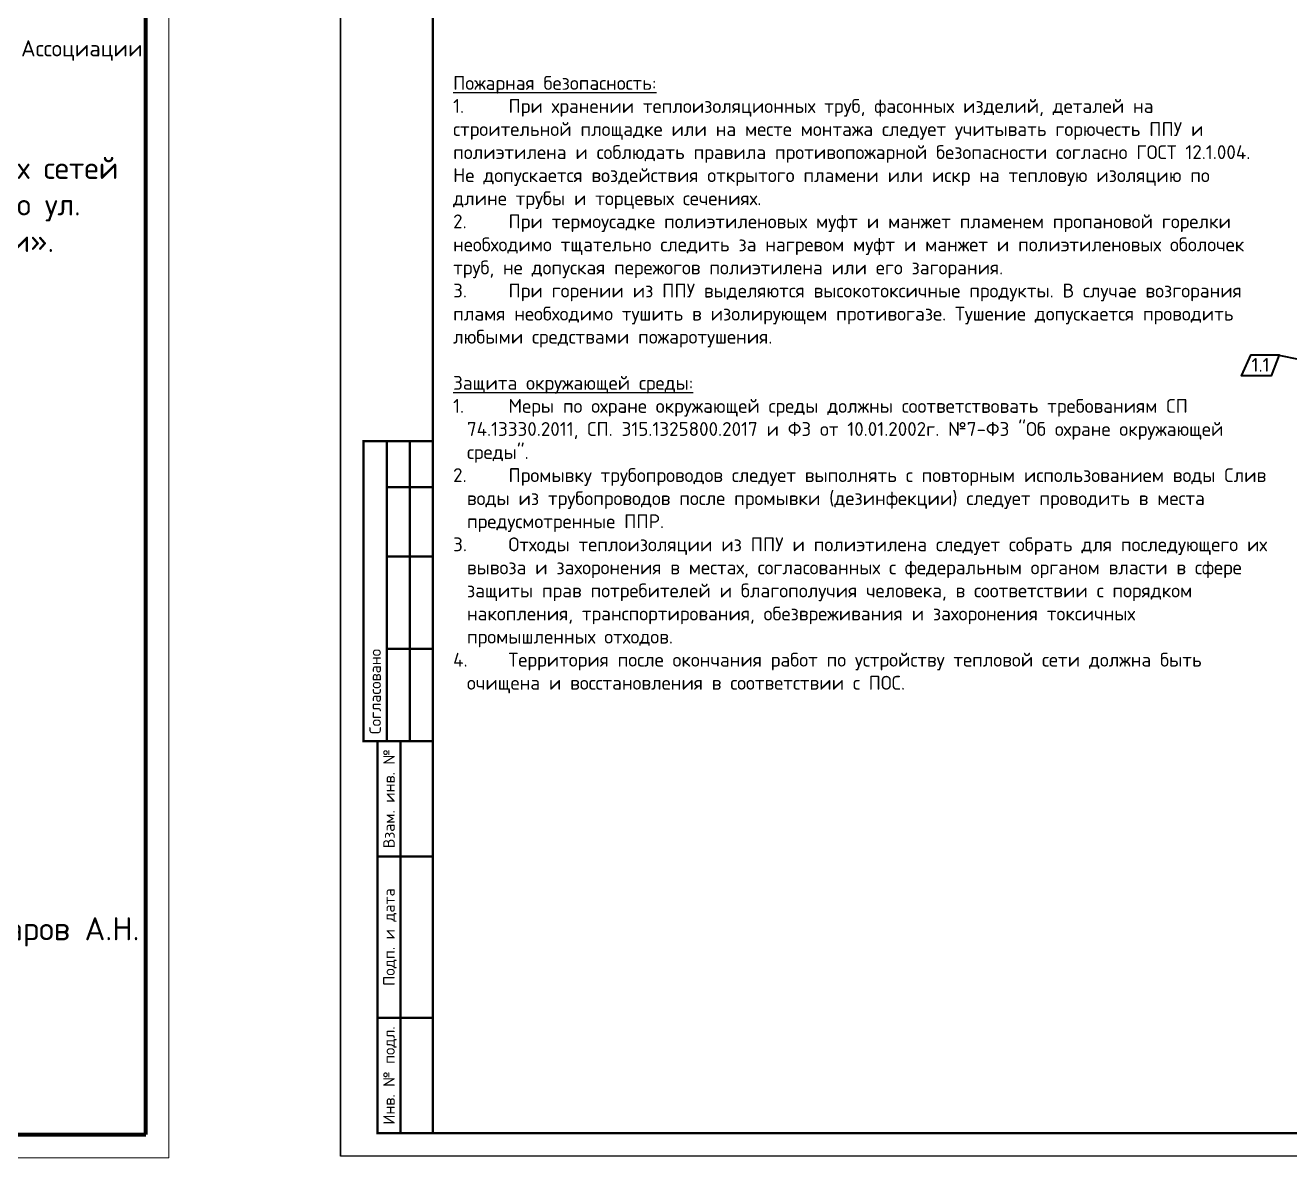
# Model space of a CAD drawing. Header units: metres. Extents: x 1642 to 8476, y 831 to 5441.
# Drawn here: x 2169.3 to 2443.3, y 1179 to 1424.5 of the extents above; entities that cross this region are included whole.
import ezdxf
from ezdxf.enums import TextEntityAlignment as Align

# ---------------------------------------------------------------- set-up
doc = ezdxf.new("R2010")
doc.units = ezdxf.units.M
for name, color, linetype, lineweight in [('Основной', 1, 'Continuous', 60), ('Размер 3.5', 250, 'Continuous', 35), ('Размерный', 4, 'Continuous', 30), ('Размеры на чертеже', 250, 'Continuous', 25)]:
    doc.layers.add(name, color=color, linetype=linetype, lineweight=lineweight)
doc.styles.add('-ISOCPEUR-', font='isocpeur.ttf')
doc.styles.get("Standard").update_dxf_attribs({"font": 'arial.ttf'})

# ---------------------------------------------------------------- blocks, each defined once
blk = doc.blocks.new('*U330')
blk.add_lwpolyline([(0, 123), (594, 123), (594, -297), (0, -297)], close=True)
at = {"const_width": 0.5}
blk.add_lwpolyline([(20, 118), (589, 118), (589, -292), (20, -292)], close=True, dxfattribs=at)
for points in [[(20, -207), (5, -207), (5, -142), (20, -142)], [(10, -142), (10, -207)], [(15, -142), (15, -207)], [(10, -152), (20, -152)], [(10, -167), (20, -167)], [(10, -187), (20, -187)], [(20, -292), (8, -292), (8, -207), (20, -207)], [(13, -207), (13, -292)], [(8, -232), (20, -232)], [(8, -267), (20, -267)]]:
    blk.add_lwpolyline(points, dxfattribs=at)
at = {"style": '-ISOCPEUR-'}
blk.add_text('Согласовано', height=2.5, rotation=90, dxfattribs=at).set_placement((7.5, -205.5), align=Align.MIDDLE_LEFT)
for s, p in [('Взам. инв. №', (10.5, -219.5)), ('Подп. и дата', (10.5, -249.5)), ('Инв. № подл.', (10.5, -279.5))]:
    blk.add_text(s, height=2.5, rotation=90, dxfattribs=at).set_placement(p, align=Align.MIDDLE_CENTER)
blk.add_attdef('РАЗРАБОТАЛ', text='', height=2.5).set_placement((424.5, -264.22), align=Align.MIDDLE_LEFT)
at = {"flags": 8}
for tag, height, p in [('ДАТА', 2.5, (464.07, -264.4)), ('ЛИСТ', 3, (560.39, -271.92)), ('ЛИСТОВ', 3, (577.89, -271.92))]:
    blk.add_attdef(tag, text='', height=height, dxfattribs=at).set_placement(p, align=Align.MIDDLE_CENTER)
blk.add_attdef('ПРОВЕРИЛ', (424.75, -270.73), '', height=2.5)
for tag, p in [('ТЕПЛОВЫЕ_СЕТИ_001', (489.41, -270.98)), ('ИМЯ_ЧЕРТЕЖА_001', (492.54, -284.68))]:
    blk.add_attdef(tag, p, '', height=3, dxfattribs=at)
at = {"style": '-ISOCPEUR-', "flags": 8}
blk.add_attdef('ФОРМАТ', text='', height=3, dxfattribs=at).set_placement((554.97, -294.75), align=Align.MIDDLE_CENTER)

msp = doc.modelspace()

# ---------------------------------------------------------------- linework, layer by layer
at = {"color": 18, "lineweight": 35, "true_color": 0x000000}
msp.add_line((2440.97, 1352.995), (2445.248, 1352.149), dxfattribs=at)
msp.add_lwpolyline([(2434.927, 1353.076), (2441.05, 1353.048), (2439.313, 1348.521), (2432.886, 1348.507), (2434.927, 1353.117)], dxfattribs=at)
at = {"layer": 'Основной', "color": 7, "lineweight": 70}
for p, q in [((2195.37, 1184.031), (2195.37, 1471.031)), ((2010.37, 1184.031), (2195.37, 1184.031))]:
    msp.add_line(p, q, dxfattribs=at)
at = {"layer": 'Размер 3.5', "lineweight": 25}
msp.add_line((2237.597, 1476.353), (2237.597, 1179.353), dxfattribs=at)
at = {"layer": 'Размерный', "color": 7, "lineweight": 20}
for p, q in [((2200.37, 1476.031), (2200.37, 1179.031)), ((2200.37, 1179.031), (1990.37, 1179.031))]:
    msp.add_line(p, q, dxfattribs=at)

# ---------------------------------------------------------------- block references
at = {"layer": 'Размеры на чертеже', "lineweight": 90}
msp.add_blockref('*U330', (2237.597, 1476.353), dxfattribs=at)

# ---------------------------------------------------------------- texts
at = {"layer": 'Размер 3.5', "lineweight": 25, "insert": (2261.992, 1413.506), "char_height": 3, "width": 176.17786, "attachment_point": 1, "style": '-ISOCPEUR-'}
msp.add_mtext('\\pi-3,l3;{\\LПожарная безопасность:} \\P\\pi0,l0;1.^IПри хранении теплоизоляционных труб, фасонных изделий, деталей на строительной площадке или на месте монтажа следует учитывать горючесть ППУ и полиэтилена и соблюдать правила противопожарной безопасности согласно ГОСТ 12.1.004. Не допускается воздействия открытого пламени или искр на тепловую изоляцию по длине трубы и торцевых сечениях.\\P2.^IПри термоусадке полиэтиленовых муфт и манжет пламенем пропановой горелки необходимо тщательно следить за нагревом муфт и манжет и полиэтиленовых оболочек труб, не допуская пережогов полиэтилена или его загорания.\\P3.^IПри горении из ППУ выделяются высокотоксичные продукты. В случае возгорания пламя необходимо тушить в изолирующем противогазе. Тушение допускается проводить любыми средствами пожаротушения.\\P\\pi-3,l3;\\P{\\LЗащита окружающей среды:\\P\\pi0,l0;}1.^IМеры по охране окружающей среды должны соответствовать требованиям СП 74.13330.2011, СП. 315.1325800.2017 и ФЗ от 10.01.2002г. №7-ФЗ "Об охране окружающей среды".\\P2.^IПромывку трубопроводов следует выполнять с повторным использованием воды Слив воды из трубопроводов после промывки (дезинфекции) следует проводить в места предусмотренные ППР. \\P3.^IОтходы теплоизоляции из ППУ и полиэтилена следует собрать для последующего их вывоза и захоронения в местах, согласованных с федеральным органом власти в сфере защиты прав потребителей и благополучия человека, в соответствии с порядком накопления, транспортирования, обезвреживания и захоронения токсичных промышленных отходов.  \\P4.^IТерритория после окончания работ по устройству тепловой сети должна быть очищена и восстановления в соответствии с ПОС.  ', dxfattribs=at)
at = {"layer": 'Размерный', "color": 0, "style": '-ISOCPEUR-'}
msp.add_text('1.1', height=3, dxfattribs=at).set_placement((2435.057, 1349.398))
at = {"layer": 'Размерный', "color": 7, "lineweight": 30, "insert": (2010.37, 1421.26), "char_height": 3.5, "attachment_point": 1, "style": '-ISOCPEUR-'}
msp.add_mtext_dynamic_manual_height_columns('\\pi4.5332,l3.5,t8.0332;Свидетельство СРО-П-079-14122009 на основании Решения Совета Ассоциации \\P\\pi55.027,t58.527;{\\fArial|b0|i0|c204|p34;№}08/20-1 от "20" августа 2018 г.', width=185, gutter_width=12.5, heights=[11.068], dxfattribs=at)
at = {"layer": 'Размерный', "color": 7, "lineweight": 30, "style": '-ISOCPEUR-'}
for s, insert, char_height, width, attachment_point in [('\\pi6.10936;«Капитальный ремонт (реконструкция) тепловых сетей от ТК-8013 по ул. Куйбышева,д.7 до ж/д. №6 по ул. Луговая в ГО г. Рыбинск Ярославской области».', (2102.87, 1395.947), 4.75, 177.03178, 2), ('\\pl10;Главный инженер проекта                Шкаров А.Н.', (2010.37, 1231.168), 5, 275.50359, 1)]:
    msp.add_mtext(s, dxfattribs=dict(at, insert=insert, char_height=char_height, width=width, attachment_point=attachment_point))

doc.saveas('drawing.dxf')
